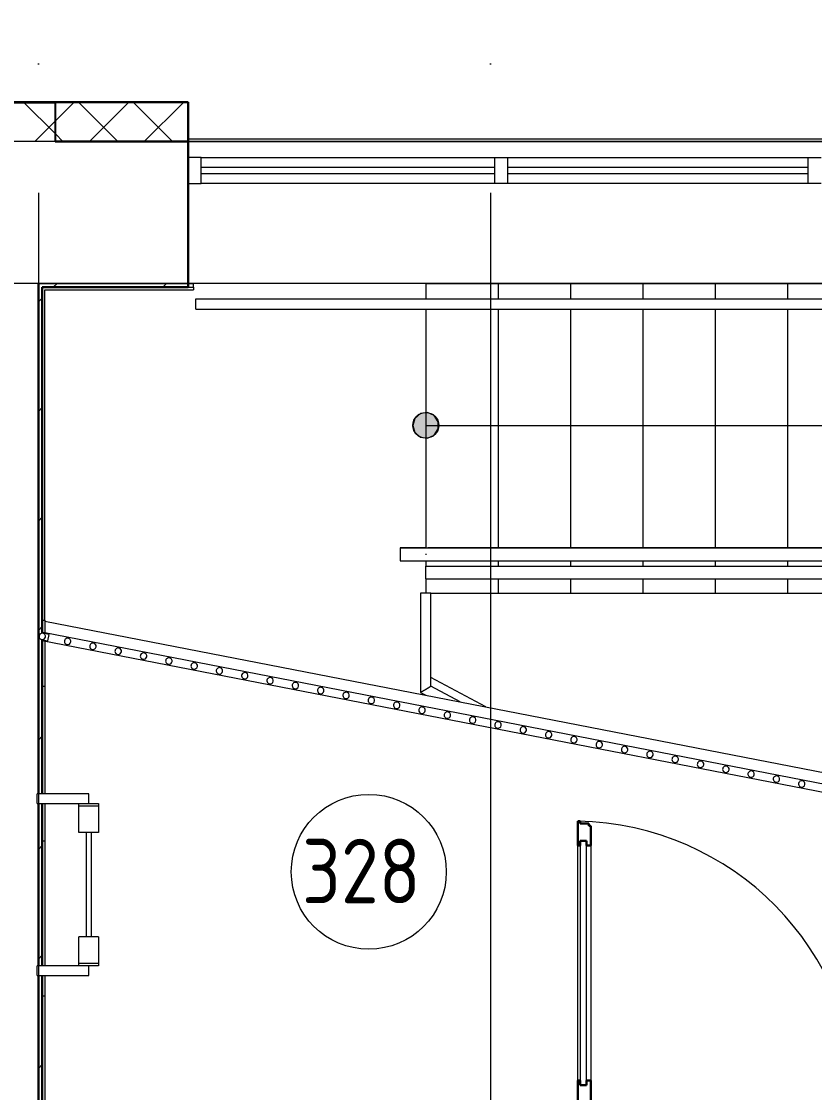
# Model space of a CAD drawing. Header units: millimetres. Extents: x -259809 to 472825, y -397243 to 31861.
# Drawn here: x 274856 to 277926, y -326587 to -322437 of the extents above; entities that cross this region are included whole.
import ezdxf

# ---------------------------------------------------------------- set-up
doc = ezdxf.new("R2010")
doc.units = ezdxf.units.MM
doc.linetypes.add('ADSK_Линия сетки', pattern=[25, 20, -2.5, 0, -2.5])
for name, color, linetype, lineweight in [('Витраж', 252, 'Continuous', 9), ('Двери', 252, 'Continuous', 9), ('Лестницы', 252, 'Continuous', 9), ('Марки помещений', 252, 'Continuous', 20), ('Оборудование', 8, 'Continuous', 18), ('Ограждение', 252, 'Continuous', 9), ('Оси', 252, 'Continuous', 9), ('Панели витража', 252, 'Continuous', 9), ('Перекрытие', 252, 'Continuous', 18), ('Стены внутренние', 252, 'Continuous', 18), ('Стены наружные', 252, 'Continuous', 18), ('Стены штриховка', 7, 'Continuous', 9), ('Стрелки вверх', 7, 'Continuous', 18)]:
    doc.layers.add(name, color=color, linetype=linetype, lineweight=lineweight)
doc.layers.add('Двери открывание', color=7, linetype='Continuous', lineweight=9, true_color=0xc0c0c0)
doc.styles.add('GOST Common_2', font='', dxfattribs={"width": 0.9, "height": 250})
doc.styles.get('GOST Common_2').set_extended_font_data('GOST type B')

# ---------------------------------------------------------------- blocks, each defined once
blk = doc.blocks.new('3 этаж')
at = {"layer": 'Стрелки вверх', "true_color": 0x636466}
h = blk.add_hatch(color=251, dxfattribs=at)
edge = h.paths.add_edge_path()
edge.add_arc((276421.4, 28686.6), 50, 0, 360)
blk.add_hatch(color=251, dxfattribs=at).paths.add_polyline_path([(276428.5, 28637.1), (276454.1, 28648.8), (276469.3, 28672.5), (276469.3, 28700.6), (276454.1, 28724.3), (276428.5, 28736), (276400.6, 28732), (276379.3, 28713.6), (276371.4, 28686.6), (276379.3, 28659.5), (276400.6, 28641.1)])
at = {"layer": 'Витраж', "color": 251, "lineweight": 18, "true_color": 0x636466}
for p, q in [((275551.5, 29724.1), (275501.5, 29724.1)), ((275501.5, 29624.1), (275501.5, 29724.1)), ((275551.5, 29624.1), (275551.5, 29724.1)), ((275501.5, 29624.1), (275551.5, 29624.1))]:
    blk.add_line(p, q, dxfattribs=at)
at = {"layer": 'Витраж', "color": 251, "true_color": 0x636466}
for p, q in [((275551.5, 29724.1), (276689, 29724.1)), ((276739, 29724.1), (277901.5, 29724.1)), ((276689, 29624.1), (275551.5, 29624.1)), ((277901.5, 29624.1), (276739, 29624.1))]:
    blk.add_line(p, q, dxfattribs=at)
at = {"layer": 'Витраж', "color": 251, "lineweight": 18, "true_color": 0x636466, "extrusion": (0, 0, -1)}
for p, q in [((276689, 29624.1), (276689, 29724.1)), ((276689, 29724.1), (276739, 29724.1)), ((276739, 29624.1), (276739, 29724.1)), ((277901.5, 29624.1), (277901.5, 29724.1)), ((277901.5, 29724.1), (277951.5, 29724.1)), ((276739, 29624.1), (276689, 29624.1)), ((277951.5, 29624.1), (277901.5, 29624.1))]:
    blk.add_line(p, q, dxfattribs=at)
at = {"layer": 'Двери', "color": 251, "lineweight": 30, "true_color": 0x636466}
for p, q in [((277010.4, 27152.6), (277018.4, 27152.6)), ((277010.4, 27058.6), (277010.4, 27152.6)), ((277018.4, 27152.6), (277018.4, 27143.6)), ((277018.4, 27143.6), (277052.4, 27143.6)), ((277052.4, 27143.6), (277052.4, 27134.6)), ((277052.4, 27134.6), (277060.4, 27134.6)), ((277060.4, 27134.6), (277060.4, 27058.6)), ((277019.4, 27058.6), (277010.4, 27058.6)), ((277019.4, 27076.6), (277019.4, 27058.6)), ((277043.4, 27076.6), (277019.4, 27076.6)), ((277043.4, 27058.6), (277043.4, 27076.6)), ((277060.4, 27058.6), (277043.4, 27058.6)), ((277010.4, 26054.6), (277010.4, 26148.6)), ((277019.4, 26148.6), (277010.4, 26148.6)), ((277019.4, 26130.6), (277019.4, 26148.6)), ((277043.4, 26148.6), (277043.4, 26130.6)), ((277060.4, 26148.6), (277043.4, 26148.6)), ((277060.4, 26148.6), (277060.4, 26072.6)), ((277043.4, 26130.6), (277019.4, 26130.6))]:
    blk.add_line(p, q, dxfattribs=at)
at = {"layer": 'Двери', "color": 251, "true_color": 0x636466}
for p, q in [((277010.4, 26148.6), (277010.4, 27058.6)), ((277019.4, 27076.6), (277019.4, 26130.6)), ((277043.4, 27076.6), (277019.4, 27076.6)), ((277043.4, 26130.6), (277043.4, 27076.6)), ((277060.4, 27058.6), (277060.4, 26148.6)), ((277019.4, 26130.6), (277043.4, 26130.6))]:
    blk.add_line(p, q, dxfattribs=at)
at = {"layer": 'Двери открывание', "color": 251, "true_color": 0x636466}
blk.add_arc((276992.4, 26054.6), 1098, 0, 89.0607, dxfattribs=at)
at = {"layer": 'Лестницы', "color": 251, "true_color": 0x636466}
for p, q in [((276421.4, 29236.6), (276421.4, 29176.6)), ((276421.4, 29236.6), (276701.4, 29236.6)), ((276421.4, 29236.6), (276421.4, 29176.6)), ((276701.4, 29236.6), (276981.4, 29236.6)), ((276701.4, 29236.6), (276701.4, 29176.6)), ((276701.4, 29236.6), (276701.4, 29176.6)), ((276981.4, 29236.6), (277261.4, 29236.6)), ((276981.4, 29236.6), (276981.4, 29176.6)), ((276981.4, 29236.6), (276981.4, 29176.6)), ((277261.4, 29236.6), (277541.4, 29236.6)), ((277261.4, 29236.6), (277261.4, 29176.6)), ((277261.4, 29236.6), (277261.4, 29176.6)), ((277541.4, 29236.6), (277821.4, 29236.6)), ((277541.4, 29236.6), (277541.4, 29176.6)), ((277541.4, 29236.6), (277541.4, 29176.6)), ((277821.4, 29236.6), (278101.4, 29236.6)), ((277821.4, 29236.6), (277821.4, 29176.6)), ((277821.4, 29236.6), (277821.4, 29176.6)), ((276421.4, 29136.6), (276421.4, 28211.6)), ((276421.4, 29136.6), (276421.4, 28211.6)), ((276701.4, 29136.6), (276701.4, 28211.6)), ((276701.4, 29136.6), (276701.4, 28211.6)), ((276981.4, 29136.6), (276981.4, 28211.6)), ((276981.4, 29136.6), (276981.4, 28211.6)), ((277261.4, 29136.6), (277261.4, 28211.6)), ((277261.4, 29136.6), (277261.4, 28211.6)), ((277541.4, 29136.6), (277541.4, 28211.6)), ((277541.4, 29136.6), (277541.4, 28211.6)), ((277821.4, 29136.6), (277821.4, 28211.6)), ((277821.4, 29136.6), (277821.4, 28211.6)), ((276421.4, 28161.6), (276421.4, 28141.6)), ((276421.4, 28161.6), (276421.4, 28141.6)), ((276701.4, 28161.6), (276701.4, 28141.6)), ((276701.4, 28161.6), (276701.4, 28141.6)), ((276981.4, 28161.6), (276981.4, 28141.6)), ((276981.4, 28161.6), (276981.4, 28141.6)), ((277261.4, 28161.6), (277261.4, 28141.6)), ((277261.4, 28161.6), (277261.4, 28141.6)), ((277541.4, 28161.6), (277541.4, 28141.6)), ((277541.4, 28161.6), (277541.4, 28141.6)), ((277821.4, 28161.6), (277821.4, 28141.6)), ((277821.4, 28161.6), (277821.4, 28141.6)), ((276421.4, 28091.6), (276421.4, 28036.6)), ((276421.4, 28091.6), (276421.4, 28036.6)), ((276701.4, 28091.6), (276701.4, 28036.6)), ((276701.4, 28091.6), (276701.4, 28036.6)), ((276981.4, 28091.6), (276981.4, 28036.6)), ((276981.4, 28091.6), (276981.4, 28036.6)), ((277261.4, 28091.6), (277261.4, 28036.6)), ((277261.4, 28091.6), (277261.4, 28036.6)), ((277541.4, 28091.6), (277541.4, 28036.6)), ((277541.4, 28091.6), (277541.4, 28036.6)), ((277821.4, 28091.6), (277821.4, 28036.6)), ((277821.4, 28091.6), (277821.4, 28036.6)), ((276441.4, 28036.6), (276701.4, 28036.6)), ((276701.4, 28036.6), (276981.4, 28036.6)), ((276981.4, 28036.6), (277261.4, 28036.6)), ((277261.4, 28036.6), (277541.4, 28036.6)), ((277541.4, 28036.6), (277821.4, 28036.6)), ((277821.4, 28036.6), (278101.4, 28036.6))]:
    blk.add_line(p, q, dxfattribs=at)
at = {"layer": 'Марки помещений', "color": 251, "true_color": 0x636466}
blk.add_circle((276200.5, 26956.9), 300, dxfattribs=at)
at = {"layer": 'Оборудование', "color": 251, "true_color": 0x636466}
for p, q in [((275116.4, 27259.2), (274916.2, 27259.2)), ((274916.2, 27221.1), (274916.2, 27259.2)), ((275116.4, 27221.1), (275116.4, 27259.2)), ((274916.2, 27221.1), (275078.3, 27221.1)), ((275078.3, 27211.1), (275078.3, 27221.1)), ((275078.3, 27221.1), (275154.5, 27221.1)), ((275078.3, 27109.5), (275078.3, 27211.1)), ((275154.5, 27211.1), (275078.3, 27211.1)), ((275154.5, 27221.1), (275154.5, 27211.1)), ((275154.5, 27211.1), (275154.5, 27109.5)), ((275154.5, 27109.5), (275078.3, 27109.5)), ((275106.4, 27109.5), (275106.4, 26704.5)), ((275126.4, 26704.5), (275126.4, 27109.5)), ((275078.3, 26602.9), (275078.3, 26704.5)), ((275154.5, 26704.5), (275078.3, 26704.5)), ((275154.5, 26704.5), (275154.5, 26602.9)), ((275078.3, 26592.9), (275078.3, 26602.9)), ((275078.3, 26602.9), (275154.5, 26602.9)), ((275154.5, 26602.9), (275154.5, 26592.9)), ((275078.3, 26592.9), (274916.2, 26592.9)), ((274916.2, 26554.8), (274916.2, 26592.9)), ((275154.5, 26592.9), (275078.3, 26592.9)), ((275116.4, 26554.8), (275116.4, 26592.9)), ((274916.2, 26554.8), (275116.4, 26554.8))]:
    blk.add_line(p, q, dxfattribs=at)
at = {"layer": 'Ограждение', "color": 251, "true_color": 0x636466}
for p, q in [((275501.5, 29221.6), (275521.4, 29221.6)), ((275521.4, 29221.6), (275521.4, 29211.6)), ((274946.4, 29211.6), (275521.4, 29211.6)), ((274946.4, 27932.4), (274946.4, 29211.6)), ((275530.4, 29176.6), (275955.5, 29176.6)), ((275530.4, 29136.6), (275530.4, 29176.6)), ((275955.5, 29176.6), (276141.4, 29176.6)), ((276141.4, 29176.6), (279781.4, 29176.6)), ((275530.4, 29136.6), (275955.5, 29136.6)), ((275955.5, 29136.6), (276141.4, 29136.6)), ((276141.4, 29136.6), (279781.4, 29136.6)), ((276421.8, 28211.6), (276321.4, 28211.6)), ((276321.4, 28211.6), (276321.4, 28161.6)), ((276321.4, 28211.6), (276421.4, 28211.6)), ((276321.4, 28188.9), (276321.4, 28184.2)), ((276421.4, 28211.6), (279781.4, 28211.6)), ((279789.2, 28211.6), (276429.2, 28211.6)), ((276321.4, 28161.6), (276421.8, 28161.6)), ((276321.4, 28161.6), (276421.4, 28161.6)), ((276421.4, 28161.6), (279781.4, 28161.6)), ((276421.4, 28141.6), (279781.4, 28141.6)), ((276421.4, 28091.6), (276421.4, 28141.6)), ((276429.2, 28161.6), (279789.2, 28161.6)), ((276421.4, 28091.6), (279781.4, 28091.6)), ((276401.4, 28036.6), (276401.4, 27651.5)), ((276441.4, 28036.6), (276401.4, 28036.6)), ((276441.4, 27675.5), (276441.4, 28036.6)), ((274936.4, 27932.4), (274946.4, 27932.4)), ((274946.4, 27932.4), (274946.4, 27882.1)), ((274936.4, 27853.5), (279345.9, 26996.4)), ((274939.2, 27883.5), (274938.8, 27881.5)), ((279348.8, 27026.4), (274939.2, 27883.5)), ((274946.4, 27851.6), (274946.4, 27259.2)), ((276401.4, 27651.5), (276421.4, 27640.8)), ((276554.2, 27615), (276441.4, 27675.5)), ((274946.4, 27221.2), (274946.4, 26592.9)), ((274946.4, 26554.9), (274946.4, 26061.6))]:
    blk.add_line(p, q, dxfattribs=at)
at = {"layer": 'Ограждение', "color": 251, "lineweight": 18, "true_color": 0x636466}
for p, q in [((274936.4, 27856.1), (274958.5, 27851.8)), ((274963.3, 27876.3), (274938.7, 27881.1)), ((274958.5, 27851.8), (274963.3, 27876.3))]:
    blk.add_line(p, q, dxfattribs=at)
at = {"layer": 'Ограждение', "color": 251, "linetype": 'Continuous', "true_color": 0x636466}
for p, q in [((274936.4, 27676.3), (274945.7, 27676.3)), ((274936.4, 27076.3), (274946.4, 27076.3)), ((274936.4, 26476.3), (274946.4, 26476.3))]:
    blk.add_line(p, q, dxfattribs=at)
at = {"layer": 'Ограждение', "color": 251, "lineweight": 18, "true_color": 0x636466}
for centre, start, end in [((274936.4, 27868.8), 79, 259), ((274936.4, 27868.8), 259, 79), ((275034.4, 27849.7), 79, 259), ((275034.4, 27849.7), 259, 79), ((275132.4, 27830.7), 79, 259), ((275132.4, 27830.7), 259, 79), ((275230.4, 27811.6), 79, 259), ((275230.4, 27811.6), 259, 79), ((275328.4, 27792.6), 79, 259), ((275328.4, 27792.6), 259, 79), ((275426.5, 27773.5), 79, 259), ((275426.5, 27773.5), 259, 79), ((275524.5, 27754.5), 79, 259), ((275524.5, 27754.5), 259, 79), ((275622.5, 27735.4), 79, 259), ((275622.5, 27735.4), 259, 79), ((275720.5, 27716.4), 79, 259), ((275720.5, 27716.4), 259, 79), ((275818.6, 27697.3), 79, 259), ((275818.6, 27697.3), 259, 79), ((275916.6, 27678.3), 79, 259), ((275916.6, 27678.3), 259, 79), ((276014.6, 27659.2), 79, 259), ((276014.6, 27659.2), 259, 79), ((276112.6, 27640.2), 79, 259), ((276112.6, 27640.2), 259, 79), ((276210.6, 27621.1), 79, 259), ((276210.6, 27621.1), 259, 79), ((276308.7, 27602), 79, 259), ((276308.7, 27602), 259, 79), ((276406.7, 27583), 79, 259), ((276406.7, 27583), 259, 79), ((276504.7, 27563.9), 79, 259), ((276504.7, 27563.9), 259, 79), ((276602.7, 27544.9), 79, 259), ((276602.7, 27544.9), 259, 79), ((276700.8, 27525.8), 79, 259), ((276700.8, 27525.8), 259, 79), ((276798.8, 27506.8), 79, 259), ((276798.8, 27506.8), 259, 79), ((276896.8, 27487.7), 79, 259), ((276896.8, 27487.7), 259, 79), ((276994.8, 27468.7), 79, 259), ((276994.8, 27468.7), 259, 79), ((277092.8, 27449.6), 79, 259), ((277092.8, 27449.6), 259, 79), ((277190.9, 27430.6), 79, 259), ((277190.9, 27430.6), 259, 79), ((277288.9, 27411.5), 79, 259), ((277288.9, 27411.5), 259, 79), ((277386.9, 27392.5), 79, 259), ((277386.9, 27392.5), 259, 79), ((277484.9, 27373.4), 79, 259), ((277484.9, 27373.4), 259, 79), ((277583, 27354.3), 79, 259), ((277583, 27354.3), 259, 79), ((277681, 27335.3), 79, 259), ((277681, 27335.3), 259, 79), ((277779, 27316.2), 79, 259), ((277779, 27316.2), 259, 79), ((277877, 27297.2), 79, 259), ((277877, 27297.2), 259, 79)]:
    blk.add_arc(centre, 12.5, start, end, dxfattribs=at)
at = {"layer": 'Ограждение', "color": 251, "true_color": 0x636466}
blk.add_open_spline([(276421.4, 28188.5), (276421.4, 28187.8), (276421.3, 28186.6), (276421.4, 28185.3), (276421.4, 28184.6)], degree=3, dxfattribs=at)
blk.add_open_spline([(276441.4, 27675.5), (276441.4, 27675.5), (276440.9, 27675.2), (276439.2, 27674.2), (276437.3, 27673), (276435.5, 27672), (276433.6, 27670.8), (276431.4, 27669.5), (276429, 27668.1), (276426.5, 27666.6), (276424, 27665.1), (276421.4, 27663.5), (276418.7, 27661.9), (276416.2, 27660.4), (276413.7, 27658.9), (276411.3, 27657.5), (276409.1, 27656.2), (276407.2, 27655), (276405.4, 27654), (276403.5, 27652.8), (276401.8, 27651.8), (276401.4, 27651.5), (276401.4, 27651.5)], degree=3, knots=[0, 0, 0, 0, 0.083333, 0.166667, 0.208333, 0.25, 0.291667, 0.333333, 0.375, 0.416667, 0.458333, 0.5, 0.541667, 0.583333, 0.625, 0.666667, 0.708333, 0.75, 0.791667, 0.833333, 0.916667, 1, 1, 1, 1], dxfattribs=at)
at = {"layer": 'Оси', "color": 251, "linetype": 'ADSK_Линия сетки', "ltscale": 200, "true_color": 0x636466}
for p, q in [((274921.4, 34587.2), (274921.4, -31389.6)), ((276671.4, 34587.2), (276671.4, -31389.6)), ((308821.4, 29236.6), (237099.1, 29236.6))]:
    blk.add_line(p, q, dxfattribs=at)
at = {"layer": 'Панели витража', "color": 251, "lineweight": 18, "true_color": 0x636466}
for p, q in [((275551.5, 29686.6), (276689, 29686.6)), ((275551.5, 29661.6), (275551.5, 29686.6)), ((276689, 29661.6), (276689, 29686.6)), ((276739, 29686.6), (277901.5, 29686.6)), ((276739, 29661.6), (276739, 29686.6)), ((277901.5, 29661.6), (277901.5, 29686.6)), ((276689, 29661.6), (275551.5, 29661.6)), ((277901.5, 29661.6), (276739, 29661.6))]:
    blk.add_line(p, q, dxfattribs=at)
at = {"layer": 'Перекрытие', "color": 251, "true_color": 0x636466}
for p, q in [((276421.4, 29236.6), (275521.4, 29236.6)), ((274946.4, 27927.5), (279529.9, 27036.6)), ((276653.8, 27595.6), (276441.3, 27709.5))]:
    blk.add_line(p, q, dxfattribs=at)
at = {"layer": 'Стены внутренние', "color": 251, "lineweight": 30, "true_color": 0x636466}
for p, q in [((275501.5, 29938.6), (273271.4, 29938.6)), ((275501.5, 29236.6), (275501.5, 29938.6)), ((275501.5, 29786.6), (274986.4, 29786.6)), ((274921.4, 29236.6), (274921.4, 27259.2)), ((274921.4, 27221.1), (274921.4, 26592.9))]:
    blk.add_line(p, q, dxfattribs=at)
at = {"layer": 'Стены внутренние', "color": 251, "linetype": 'Continuous', "lineweight": 9, "true_color": 0x636466}
for p, q in [((274984.4, 29818.7), (274866.5, 29936.6)), ((274988.4, 29867.9), (275057, 29936.6)), ((275228.6, 29786.6), (275078.6, 29936.6)), ((275119.1, 29786.6), (275269.1, 29936.6)), ((275440.8, 29786.6), (275290.8, 29936.6)), ((275331.3, 29786.6), (275481.3, 29936.6)), ((275469.6, 29938.6), (275468.5, 29936.6)), ((274984.4, 29908.3), (274986.4, 29908.3)), ((274986.4, 29908.3), (274988.4, 29908.3)), ((274907, 29786.6), (274984.4, 29863.9)), ((275016.5, 29786.6), (274988.4, 29814.7))]:
    blk.add_line(p, q, dxfattribs=at)
at = {"layer": 'Стены внутренние', "color": 251, "true_color": 0x636466}
for p, q in [((274986.4, 29786.6), (273271.4, 29786.6)), ((275501.5, 29786.6), (282666.4, 29786.6)), ((274921.4, 29236.6), (275501.5, 29236.6))]:
    blk.add_line(p, q, dxfattribs=at)
at = {"layer": 'Стены наружные', "color": 251, "true_color": 0x636466}
for p, q in [((275501.5, 29796.6), (280311.5, 29796.6)), ((280311.5, 29786.6), (275501.5, 29786.6)), ((275501.5, 29236.6), (275521.4, 29236.6)), ((275521.4, 29221.6), (275521.4, 29236.6))]:
    blk.add_line(p, q, dxfattribs=at)
at = {"layer": 'Стены наружные', "color": 251, "lineweight": 30, "true_color": 0x636466}
for p, q in [((274936.4, 29221.6), (275501.5, 29221.6)), ((274936.4, 29221.6), (274936.4, 27880.6)), ((275501.5, 29221.6), (275501.5, 29236.6)), ((274936.4, 27857), (274936.4, 27259.2)), ((274936.4, 27221.2), (274936.4, 26592.9)), ((274921.4, 25916.6), (274921.4, 26554.8)), ((274936.4, 26554.9), (274936.4, 26051.6))]:
    blk.add_line(p, q, dxfattribs=at)
at = {"layer": 'Стены наружные', "color": 251, "linetype": 'Continuous', "lineweight": 9, "true_color": 0x636466}
for p, q in [((274978.4, 29221.6), (274993.4, 29236.6)), ((275402.6, 29221.6), (275417.6, 29236.6)), ((274921.4, 29164.5), (274936.4, 29179.5)), ((274921.4, 28740.3), (274936.4, 28755.3)), ((274921.4, 28316), (274936.4, 28331)), ((274921.4, 27891.7), (274936.4, 27906.7)), ((274921.4, 27467.5), (274936.4, 27482.5)), ((274921.4, 27043.2), (274936.4, 27058.2)), ((274921.4, 26618.9), (274936.4, 26633.9)), ((274921.4, 26194.7), (274936.4, 26209.7))]:
    blk.add_line(p, q, dxfattribs=at)
at = {"layer": 'Стены штриховка', "color": 251, "true_color": 0x636466}
for p, q in [((273273.4, 29936.6), (274984.4, 29936.6)), ((274984.4, 29936.6), (274984.4, 29786.6)), ((274986.4, 29786.6), (274986.4, 29938.6)), ((275501.5, 29936.6), (274988.4, 29936.6)), ((274988.4, 29786.6), (274988.4, 29936.6))]:
    blk.add_line(p, q, dxfattribs=at)
at = {"layer": 'Стрелки вверх', "color": 251, "true_color": 0x636466}
for p, q in [((276400.6, 28732), (276379.3, 28713.6)), ((276428.5, 28736), (276400.6, 28732)), ((276454.1, 28724.3), (276428.5, 28736)), ((276469.3, 28700.6), (276454.1, 28724.3)), ((276379.3, 28713.6), (276371.4, 28686.6)), ((276371.4, 28686.6), (276379.3, 28659.5)), ((276421.4, 28686.6), (276701.4, 28686.6)), ((276469.3, 28672.5), (276469.3, 28700.6)), ((276701.4, 28686.6), (276981.4, 28686.6)), ((276981.4, 28686.6), (277261.4, 28686.6)), ((277261.4, 28686.6), (277541.4, 28686.6)), ((277541.4, 28686.6), (277821.4, 28686.6)), ((277821.4, 28686.6), (278101.4, 28686.6)), ((276379.3, 28659.5), (276400.6, 28641.1)), ((276400.6, 28641.1), (276428.5, 28637.1)), ((276428.5, 28637.1), (276454.1, 28648.8)), ((276454.1, 28648.8), (276469.3, 28672.5))]:
    blk.add_line(p, q, dxfattribs=at)
blk.add_circle((276421.4, 28686.6), 50, dxfattribs=at)
at = {"layer": 'Марки помещений', "color": 251, "true_color": 0x636466, "style": 'GOST Common_2', "width": 0.9}
blk.add_text('328', height=250, dxfattribs=at).set_placement((275941.7, 26834.7))

msp = doc.modelspace()

# ---------------------------------------------------------------- block references
msp.add_blockref('3 этаж', (0, -352688.9))

doc.saveas('drawing.dxf')
